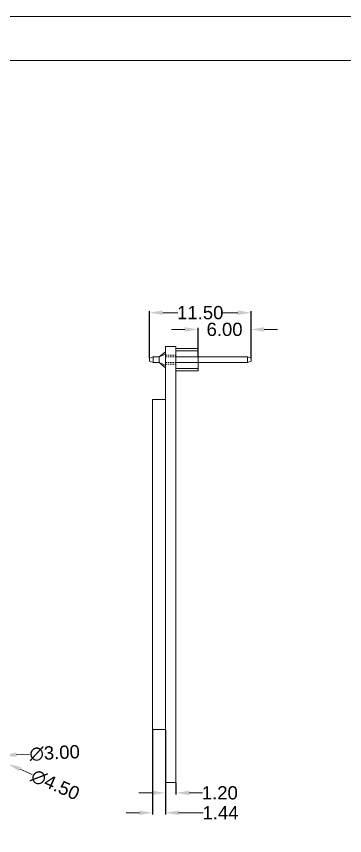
# Model space of a CAD drawing. Header units: millimetres. Extents: x 0 to 240, y 0 to 160.
# Drawn here: x 74.3 to 111.5, y 67.3 to 160 of the extents above; entities that cross this region are included whole.
import ezdxf

# ---------------------------------------------------------------- set-up
doc = ezdxf.new("R2010")
doc.units = ezdxf.units.MM
doc.linetypes.add('HIDDEN', pattern=[0.2, 0.1, -0.1])
doc.layers.add('02___PRT_ALL_AXES', color=7, linetype='Continuous', lineweight=5)
doc.layers.add('DEFAULT_2', color=8, linetype='HIDDEN', lineweight=5)
doc.styles.get("Standard").update_dxf_attribs({"font": 'arial.ttf'})
doc.dimstyles.get("Standard").update_dxf_attribs({"dimtxt": 1.5, "dimasz": 1.5, "dimexe": 0.18, "dimexo": 0.0625, "dimgap": 0.09, "dimtad": 0, "dimzin": 0, "dimdsep": 46, "dimtxsty": 'Standard', "dimcen": 0.09, "dimadec": 0, "dimazin": 0, "dimtfac": 1, "dimtofl": 0, "dimtmove": 0, "dimatfit": 3, "dimfxl": 1, "dimtolj": 1, "dimtzin": 0, "dimlwd": 0, "dimarcsym": 0})

# ---------------------------------------------------------------- blocks, each defined once
blk = doc.blocks.new('*D82')
at = {"color": 0, "lineweight": -2, "transparency": 16777216}
for p, q in [((71.193, 76.362), (71.373, 76.362)), ((71.283, 76.272), (71.283, 76.452))]:
    blk.add_line(p, q, dxfattribs=at)
at = {"color": 0, "lineweight": 0, "transparency": 16777216}
blk.add_line((75.779, 76.557), (74.28, 76.492), dxfattribs=at)
blk.add_solid([(74.269, 76.742), (74.291, 76.242), (72.782, 76.427)], dxfattribs=at)
at = {"layer": 'Defpoints', "color": 0, "lineweight": 0, "transparency": 16777216}
for p in [(69.784, 76.297), (72.782, 76.427)]:
    blk.add_point(p, dxfattribs=at)
at = {"color": 0, "lineweight": 0, "transparency": 16777216, "insert": (78.628, 76.681), "char_height": 1.5, "attachment_point": 5, "rotation": 2.48422}
blk.add_mtext('\\A1;∅3.00', dxfattribs=at)
blk = doc.blocks.new('*D83')
at = {"color": 0, "lineweight": -2, "transparency": 16777216}
for p, q in [((71.193, 76.362), (71.373, 76.362)), ((71.283, 76.272), (71.283, 76.452))]:
    blk.add_line(p, q, dxfattribs=at)
at = {"color": 0, "lineweight": 0, "transparency": 16777216}
blk.add_line((76.087, 74.245), (74.714, 74.85), dxfattribs=at)
blk.add_solid([(74.815, 75.078), (74.614, 74.621), (73.342, 75.455)], dxfattribs=at)
at = {"layer": 'Defpoints', "color": 0, "lineweight": 0, "transparency": 16777216}
for p in [(69.224, 77.27), (73.342, 75.455)]:
    blk.add_point(p, dxfattribs=at)
at = {"color": 0, "lineweight": 0, "transparency": 16777216, "insert": (78.696, 73.094), "char_height": 1.5, "attachment_point": 5, "rotation": 336.21282}
blk.add_mtext('\\A1;∅4.50', dxfattribs=at)
blk = doc.blocks.new('*D87')
at = {"color": 0, "lineweight": -2, "transparency": 16777216}
for p, q in [((89.36, 121.396), (89.36, 126.667)), ((100.86, 121.396), (100.86, 126.667))]:
    blk.add_line(p, q, dxfattribs=at)
at = {"color": 0, "lineweight": 0, "transparency": 16777216}
for p, q in [((90.86, 126.487), (92.563, 126.487)), ((99.36, 126.487), (97.658, 126.487))]:
    blk.add_line(p, q, dxfattribs=at)
for points in [[(90.86, 126.737), (90.86, 126.237), (89.36, 126.487)], [(99.36, 126.737), (99.36, 126.237), (100.86, 126.487)]]:
    blk.add_solid(points, dxfattribs=at)
at = {"layer": 'Defpoints', "color": 0, "lineweight": 0, "transparency": 16777216}
for p in [(100.86, 126.487), (89.36, 121.334), (100.86, 121.334)]:
    blk.add_point(p, dxfattribs=at)
at = {"color": 0, "lineweight": 0, "transparency": 16777216, "insert": (95.11, 126.487), "char_height": 1.5, "attachment_point": 5}
blk.add_mtext('\\A1;11.50', dxfattribs=at)
blk = doc.blocks.new('*D88')
at = {"color": 0, "lineweight": 0, "transparency": 16777216}
for p, q in [((93.36, 124.593), (91.86, 124.593)), ((102.36, 124.593), (103.86, 124.593))]:
    blk.add_line(p, q, dxfattribs=at)
at = {"color": 0, "lineweight": -2, "transparency": 16777216}
for p, q in [((94.86, 121.556), (94.86, 124.773)), ((100.86, 121.396), (100.86, 124.773))]:
    blk.add_line(p, q, dxfattribs=at)
at = {"color": 0, "lineweight": 0, "transparency": 16777216}
for points in [[(93.36, 124.843), (93.36, 124.343), (94.86, 124.593)], [(102.36, 124.843), (102.36, 124.343), (100.86, 124.593)]]:
    blk.add_solid(points, dxfattribs=at)
at = {"layer": 'Defpoints', "color": 0, "lineweight": 0, "transparency": 16777216}
for p in [(100.86, 124.593), (94.86, 121.494), (100.86, 121.334)]:
    blk.add_point(p, dxfattribs=at)
at = {"color": 0, "lineweight": 0, "transparency": 16777216, "insert": (97.86, 124.593), "char_height": 1.5, "attachment_point": 5}
blk.add_mtext('\\A1;6.00', dxfattribs=at)
blk = doc.blocks.new('*D89')
at = {"color": 0, "lineweight": -2, "transparency": 16777216}
for p, q in [((91.16, 73.3), (91.16, 71.994)), ((92.36, 73.3), (92.36, 71.994))]:
    blk.add_line(p, q, dxfattribs=at)
at = {"color": 0, "lineweight": 0, "transparency": 16777216}
for p, q in [((89.66, 72.174), (88.16, 72.174)), ((93.86, 72.174), (95.36, 72.174))]:
    blk.add_line(p, q, dxfattribs=at)
for points in [[(89.66, 72.424), (89.66, 71.924), (91.16, 72.174)], [(93.86, 72.424), (93.86, 71.924), (92.36, 72.174)]]:
    blk.add_solid(points, dxfattribs=at)
at = {"layer": 'Defpoints', "color": 0, "lineweight": 0, "transparency": 16777216}
for p in [(91.16, 73.362), (92.36, 73.362), (92.36, 72.174)]:
    blk.add_point(p, dxfattribs=at)
at = {"color": 0, "lineweight": 0, "transparency": 16777216, "insert": (97.325, 72.174), "char_height": 1.5, "attachment_point": 5}
blk.add_mtext('\\A1;1.20', dxfattribs=at)
blk = doc.blocks.new('*D90')
at = {"color": 0, "lineweight": -2, "transparency": 16777216}
for p, q in [((89.72, 79.3), (89.72, 69.748)), ((91.16, 79.3), (91.16, 69.748))]:
    blk.add_line(p, q, dxfattribs=at)
at = {"color": 0, "lineweight": 0, "transparency": 16777216}
for p, q in [((88.22, 69.928), (86.72, 69.928)), ((92.66, 69.928), (95.431, 69.928))]:
    blk.add_line(p, q, dxfattribs=at)
for points in [[(88.22, 70.178), (88.22, 69.678), (89.72, 69.928)], [(92.66, 70.178), (92.66, 69.678), (91.16, 69.928)]]:
    blk.add_solid(points, dxfattribs=at)
at = {"layer": 'Defpoints', "color": 0, "lineweight": 0, "transparency": 16777216}
for p in [(89.72, 79.362), (91.16, 79.362), (91.16, 69.928)]:
    blk.add_point(p, dxfattribs=at)
at = {"color": 0, "lineweight": 0, "transparency": 16777216, "insert": (97.396, 69.928), "char_height": 1.5, "attachment_point": 5}
blk.add_mtext('\\A1;1.44', dxfattribs=at)

msp = doc.modelspace()

# ---------------------------------------------------------------- hatches: boundary and pattern name
h = msp.add_hatch()
h.set_pattern_fill('ANSI31', color=3, scale=10)
h.paths.add_polyline_path([(94.401, 98.775), (96.569, 98.775), (96.569, 112.475), (94.401, 112.475)])
h.paths.add_polyline_path([(201.125, 52.657), (226.051, 52.657), (226.051, 80.481), (201.125, 80.481)], flags=9)
h.paths.add_polyline_path([(38.987, 112.977), (41.772, 112.977), (41.772, 114.947), (38.987, 114.947)], flags=9)
h.paths.add_polyline_path([(41.501, 112.977), (44.181, 112.977), (44.181, 114.947), (41.501, 114.947)], flags=9)
h.paths.add_polyline_path([(43.99, 113.028), (46.511, 113.028), (46.511, 114.998), (43.99, 114.998)], flags=9)
h.paths.add_polyline_path([(46.302, 113.003), (48.93, 113.003), (48.93, 114.973), (46.302, 114.973)], flags=9)
h.paths.add_polyline_path([(48.918, 113.028), (51.545, 113.028), (51.545, 114.998), (48.918, 114.998)], flags=9)
h.paths.add_polyline_path([(51.75, 113.028), (53.79, 113.028), (53.79, 114.998), (51.75, 114.998)], flags=9)
h.paths.add_polyline_path([(54.417, 112.977), (56.405, 112.977), (56.405, 114.947), (54.417, 114.947)], flags=9)
h.paths.add_polyline_path([(56.676, 113.01), (59.122, 113.01), (59.122, 114.915), (56.676, 114.915)], flags=9)
h.paths.add_polyline_path([(42.024, 93.808), (57.355, 93.808), (57.355, 97.804), (42.024, 97.804)], flags=9)
h.paths.add_polyline_path([(92.798, 8.188), (128.015, 8.188), (128.015, 13.014), (92.798, 13.014)], flags=9)
h.paths.add_polyline_path([(96.778, 11.758), (124.843, 11.758), (124.843, 16.583), (96.778, 16.583)], flags=9)
h.paths.add_polyline_path([(90.56, 36.753), (136.503, 36.753), (136.503, 41.579), (90.56, 41.579)], flags=9)
h.paths.add_polyline_path([(12.906, 15.417), (58.673, 15.417), (58.673, 43.024), (12.906, 43.024)], flags=9)
h.paths.add_polyline_path([(129.416, 28.209), (142.035, 28.209), (142.035, 32.693), (129.416, 32.693)], flags=9)
h.paths.add_polyline_path([(71.207, 27.195), (81.654, 27.195), (81.654, 33.191), (71.207, 33.191)], flags=9)
h.paths.add_polyline_path([(189.314, 14.056), (214.505, 14.056), (214.505, 17.118), (189.314, 17.118)], flags=9)
h.paths.add_polyline_path([(192.487, 4.97), (197.524, 4.97), (197.524, 6.516), (192.487, 6.516)], flags=9)
h.paths.add_polyline_path([(217.741, 7.965), (220.27, 7.965), (220.27, 9.511), (217.741, 9.511)], flags=9)
h.paths.add_polyline_path([(193.694, 6.465), (196.224, 6.465), (196.224, 8.011), (193.694, 8.011)], flags=9)
h.paths.add_polyline_path([(224.013, 14.227), (230.437, 14.227), (230.437, 15.257), (224.013, 15.257)], flags=9)
h.paths.add_polyline_path([(232.725, 13.965), (233.802, 13.965), (233.802, 15.511), (232.725, 15.511)], flags=9)
h.paths.add_polyline_path([(184.31, 4.964), (185.843, 4.964), (185.843, 6.509), (184.31, 6.509)], flags=9)
h.paths.add_polyline_path([(166.412, 14.183), (175.514, 14.183), (175.514, 17.034), (166.412, 17.034)], flags=9)
h.paths.add_polyline_path([(223.599, 9.569), (234.398, 9.569), (234.398, 11.115), (223.599, 11.115)], flags=9)
h.paths.add_polyline_path([(232.076, 15.456), (234.512, 15.456), (234.512, 17.057), (232.076, 17.057)], flags=9)
h.paths.add_polyline_path([(231.84, 6.447), (234.122, 6.447), (234.122, 8.048), (231.84, 8.048)], flags=9)
h.paths.add_polyline_path([(232.151, 4.948), (233.879, 4.948), (233.879, 6.549), (232.151, 6.549)], flags=9)
h.paths.add_polyline_path([(223.594, 6.447), (226.368, 6.447), (226.368, 8.048), (223.594, 8.048)], flags=9)
h.paths.add_polyline_path([(224.108, 4.956), (225.898, 4.956), (225.898, 6.557), (224.108, 6.557)], flags=9)
h.paths.add_polyline_path([(201.827, 7.965), (204.182, 7.965), (204.182, 9.511), (201.827, 9.511)], flags=9)
h.paths.add_polyline_path([(208.546, 7.965), (213.464, 7.965), (213.464, 9.511), (208.546, 9.511)], flags=9)
h.paths.add_polyline_path([(226.939, 12.446), (231.065, 12.446), (231.065, 14.047), (226.939, 14.047)], flags=9)
h.paths.add_polyline_path([(227.547, 6.447), (230.384, 6.447), (230.384, 8.048), (227.547, 8.048)], flags=9)
h.paths.add_polyline_path([(227.523, 4.947), (230.482, 4.947), (230.482, 6.548), (227.523, 6.548)], flags=9)
h.paths.add_polyline_path([(224.273, 15.789), (229.715, 15.789), (229.715, 16.856), (224.273, 16.856)], flags=9)
h.paths.add_polyline_path([(193.299, 7.956), (196.687, 7.956), (196.687, 9.557), (193.299, 9.557)], flags=9)
h.paths.add_polyline_path([(188.16, 6.567), (189.828, 6.567), (189.828, 8.169), (188.16, 8.169)], flags=9)
h.paths.add_polyline_path([(187.773, 4.956), (190.239, 4.956), (190.239, 6.557), (187.773, 6.557)], flags=9)
h.paths.add_polyline_path([(187.766, 10.946), (190.232, 10.946), (190.232, 12.547), (187.766, 12.547)], flags=9)
h.paths.add_polyline_path([(176.994, 9.789), (183.006, 9.789), (183.006, 10.856), (176.994, 10.856)], flags=9)
h.paths.add_polyline_path([(177.375, 6.446), (182.611, 6.446), (182.611, 8.047), (177.375, 8.047)], flags=9)
h.paths.add_polyline_path([(178.471, 5.058), (181.552, 5.058), (181.552, 6.659), (178.471, 6.659)], flags=9)
h.paths.add_polyline_path([(179.598, 7.946), (184.4, 7.946), (184.4, 9.547), (179.598, 9.547)], flags=9)
h.paths.add_polyline_path([(178.824, 10.947), (181.17, 10.947), (181.17, 12.549), (178.824, 12.549)], flags=9)
h.paths.add_polyline_path([(177.772, 12.788), (186.224, 12.788), (186.224, 13.856), (177.772, 13.856)], flags=9)
h.paths.add_polyline_path([(183.949, 10.948), (186.047, 10.948), (186.047, 12.549), (183.949, 12.549)], flags=9)
h.paths.add_polyline_path([(183.801, 6.471), (186.207, 6.471), (186.207, 8.016), (183.801, 8.016)], flags=9)
h.paths.add_polyline_path([(191.812, 10.438), (218.742, 10.438), (218.742, 13.247), (191.812, 13.247)], flags=9)
h.paths.add_polyline_path([(70.671, 118.753), (70.671, 123.582), (67.58, 123.582), (67.58, 118.753)], flags=9)
h.paths.add_polyline_path([(73.669, 118.761), (73.669, 123.59), (70.578, 123.59), (70.578, 118.761)], flags=9)
h.paths.add_polyline_path([(70.584, 102.564), (70.584, 108.558), (67.493, 108.558), (67.493, 102.564)], flags=9)
h.paths.add_polyline_path([(67.741, 100.457), (67.741, 110.641), (64.65, 110.641), (64.65, 100.457)], flags=9)
h.paths.add_polyline_path([(75.88, 99.084), (75.88, 112.18), (72.789, 112.18), (72.789, 99.084)], flags=9)
h.paths.add_polyline_path([(66.876, 124.989), (71.704, 124.989), (71.704, 128.08), (66.876, 128.08)], flags=9)
h.paths.add_polyline_path([(66.901, 128.29), (71.73, 128.29), (71.73, 131.381), (66.901, 131.381)], flags=9)
h.paths.add_polyline_path([(47.012, 134.228), (53.006, 134.228), (53.006, 137.319), (47.012, 137.319)], flags=9)
h.paths.add_polyline_path([(43.794, 128.547), (53.979, 128.547), (53.979, 131.638), (43.794, 131.638)], flags=9)
h.paths.add_polyline_path([(42.812, 138.476), (55.908, 138.476), (55.908, 141.567), (42.812, 141.567)], flags=9)
h.paths.add_polyline_path([(48.155, 120.642), (52.984, 120.642), (52.984, 123.733), (48.155, 123.733)], flags=9)
h.paths.add_polyline_path([(35.041, 120.65), (39.87, 120.65), (39.87, 123.741), (35.041, 123.741)], flags=9)
h.paths.add_polyline_path([(30.59, 120.112), (30.59, 124.94), (27.499, 124.94), (27.499, 120.112)], flags=9)
h.paths.add_polyline_path([(36.848, 92.184), (40.434, 84.288), (43.248, 85.567), (39.662, 93.462)], flags=9)
h.paths.add_polyline_path([(29.575, 83.043), (34.902, 90.75), (32.36, 92.507), (27.032, 84.8)], flags=9)
h.paths.add_polyline_path([(33.199, 102.564), (33.199, 108.558), (30.108, 108.558), (30.108, 102.564)], flags=9)
h.paths.add_polyline_path([(46.27, 81.171), (52.264, 81.171), (52.264, 84.262), (46.27, 84.262)], flags=9)
h.paths.add_polyline_path([(107.388, 133.339), (115.436, 133.339), (115.436, 138.491), (107.388, 138.491)], flags=9)
h.paths.add_polyline_path([(108.262, 122.368), (114.367, 122.368), (114.367, 127.52), (108.262, 127.52)], flags=9)
h.paths.add_polyline_path([(106.678, 127.975), (114.725, 127.975), (114.725, 133.127), (106.678, 133.127)], flags=9)

# ---------------------------------------------------------------- linework, layer by layer
at = {"color": 3, "lineweight": 0}
for p, q in [((91.16, 122.662), (91.16, 121.162)), ((92.36, 122.419), (92.36, 122.169)), ((92.36, 122.419), (92.36, 122.069)), ((90.46, 121.494), (89.76, 121.494)), ((89.76, 121.494), (89.76, 120.844)), ((89.76, 121.494), (89.76, 120.844)), ((92.36, 122.169), (94.86, 122.169)), ((94.86, 121.494), (92.36, 121.494)), ((94.86, 122.169), (94.86, 120.169)), ((94.86, 121.494), (94.86, 120.844)), ((100.46, 121.494), (100.46, 120.844)), ((100.46, 121.494), (100.46, 120.844)), ((90.46, 120.844), (89.76, 120.844)), ((94.86, 120.844), (92.36, 120.844)), ((94.86, 120.169), (92.36, 120.169))]:
    msp.add_line(p, q, dxfattribs=at)
at = {"color": 3, "linetype": 'Continuous', "lineweight": 0}
for p, q in [((89.76, 121.494), (89.36, 121.334)), ((89.76, 120.844), (89.76, 121.494)), ((90.46, 121.494), (91.16, 122.069)), ((91.16, 121.805), (90.46, 121.494)), ((90.46, 120.844), (90.46, 121.494)), ((100.46, 121.494), (94.86, 121.494)), ((100.46, 121.494), (100.86, 121.334)), ((100.46, 120.844), (100.46, 121.494)), ((89.36, 121.004), (89.36, 121.334)), ((89.76, 120.844), (89.36, 121.004)), ((91.16, 120.532), (90.46, 120.844)), ((91.16, 120.269), (90.46, 120.844)), ((100.46, 120.844), (94.86, 120.844)), ((100.46, 120.844), (100.86, 121.004)), ((100.86, 121.004), (100.86, 121.334))]:
    msp.add_line(p, q, dxfattribs=at)
at = {"lineweight": 0}
for points in [[(0, 0), (240, 0), (240, 160), (0, 160)], [(5, 5), (235, 5), (235, 155), (5, 155)]]:
    msp.add_lwpolyline(points, close=True, dxfattribs=at)
at = {"color": 5, "lineweight": 0}
msp.add_lwpolyline([(91.16, 73.362), (92.36, 73.362), (92.36, 122.662), (91.16, 122.662)], close=True, dxfattribs=at)
at = {"color": 3, "lineweight": 0}
msp.add_lwpolyline([(92.36, 119.919), (94.86, 119.919), (94.86, 122.419), (92.36, 122.419)], close=True, dxfattribs=at)
at = {"color": 240, "lineweight": 0, "true_color": 0xed1f24}
msp.add_lwpolyline([(89.72, 79.362), (91.16, 79.362), (91.16, 116.662), (89.72, 116.662)], close=True, dxfattribs=at)
at = {"layer": '02___PRT_ALL_AXES', "color": 3, "linetype": 'HIDDEN', "lineweight": 0}
for p, q in [((92.36, 121.669), (91.16, 121.669)), ((92.36, 120.669), (91.16, 120.669))]:
    msp.add_line(p, q, dxfattribs=at)
at = {"layer": 'DEFAULT_2', "color": 3, "linetype": 'HIDDEN', "lineweight": 0}
for p, q in [((92.36, 121.494), (91.16, 121.494)), ((92.36, 120.844), (91.16, 120.844))]:
    msp.add_line(p, q, dxfattribs=at)

# ---------------------------------------------------------------- dimensions: what is measured, and where the dimension line sits
at = {"lineweight": 0}
for base, p1, p2, picture, middle in [((100.86, 126.487), (89.36, 121.334), (100.86, 121.334), '*D87', (95.11, 126.487)), ((100.86, 124.593), (94.86, 121.494), (100.86, 121.334), '*D88', (97.86, 124.593)), ((92.36, 72.174), (91.16, 73.362), (92.36, 73.362), '*D89', (97.325, 72.174))]:
    dim = msp.add_linear_dim(base=base, p1=p1, p2=p2, dimstyle='Standard', dxfattribs=at)
    dim.commit()
    dim.dimension.update_dxf_attribs({"geometry": picture, "text_midpoint": middle})
dim = msp.add_linear_dim(base=(91.16, 69.928), p1=(89.72, 79.362), p2=(91.16, 79.362), dimstyle='Standard', dxfattribs=at)
dim.commit()
dim.dimension.update_dxf_attribs({"geometry": '*D90', "text_midpoint": (97.396, 69.928), "dimtype": 160})
for p1, p2, picture, middle in [((69.224, 77.27), (73.342, 75.455), '*D83', (78.696, 73.094)), ((69.784, 76.297), (72.782, 76.427), '*D82', (78.628, 76.681))]:
    dim = msp.add_diameter_dim_2p(p1=p1, p2=p2, dimstyle='Standard', dxfattribs=at)
    dim.commit()
    dim.dimension.update_dxf_attribs({"geometry": picture, "text_midpoint": middle})

doc.saveas('drawing.dxf')
